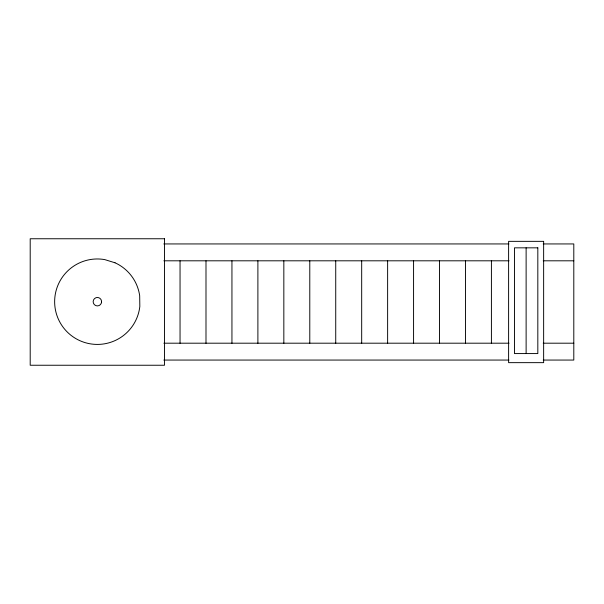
<?xml version="1.0" encoding="UTF-8"?>
<svg xmlns="http://www.w3.org/2000/svg" width="604" height="604" viewBox="0 0 604 604"><rect width="100%" height="100%" fill="white"/><g stroke="black" fill="none" stroke-linecap="round" stroke-linejoin="round"><path stroke-width="0.91" d="M163.805 243.941L508.908 243.941M543.222 243.941L573.8 243.941L573.8 360.059L543.222 360.059M163.88 260.807L509.021 260.807M543.222 260.807L573.8 260.807M163.88 343.193L509.021 343.193M543.222 343.193L573.8 343.193M163.805 360.059L508.908 360.059M526.122 247.836L526.122 353.574M491.414 260.8L491.414 343.283M465.473 260.8L465.473 343.283M439.523 260.8L439.523 343.283M413.574 260.8L413.574 343.283M387.625 260.8L387.625 343.283M361.683 260.8L361.683 343.283M335.733 260.8L335.733 343.283M309.784 260.8L309.784 343.283M283.835 260.8L283.835 343.283M257.893 260.8L257.893 343.283M231.944 260.8L231.944 343.283M205.994 260.8L205.994 343.283M180.045 260.8L180.045 343.283M101.555 302.166L101.313 303.193A4.213 4.213 0 0 1 94.337 304.62A4.213 4.213 0 0 1 96.013 297.704L97.048 297.493A4.213 4.213 0 0 1 101.555 302.166M164.477 238.754L30.2 238.754L30.2 365.246L164.477 365.246L164.477 238.754M543.638 241.351L508.606 241.351L508.606 362.649L543.638 362.649L543.638 241.351M537.824 247.836L514.472 247.836L514.472 353.574L537.824 353.574L537.824 247.836M115.017 262.785L104.786 259.614A42.725 42.725 0 0 0 55.145 295.152A42.725 42.725 0 0 0 91.717 344.046A42.725 42.725 0 0 0 139.826 306.454L139.683 295.749A42.725 42.725 0 0 0 115.017 262.785"/></g></svg>
